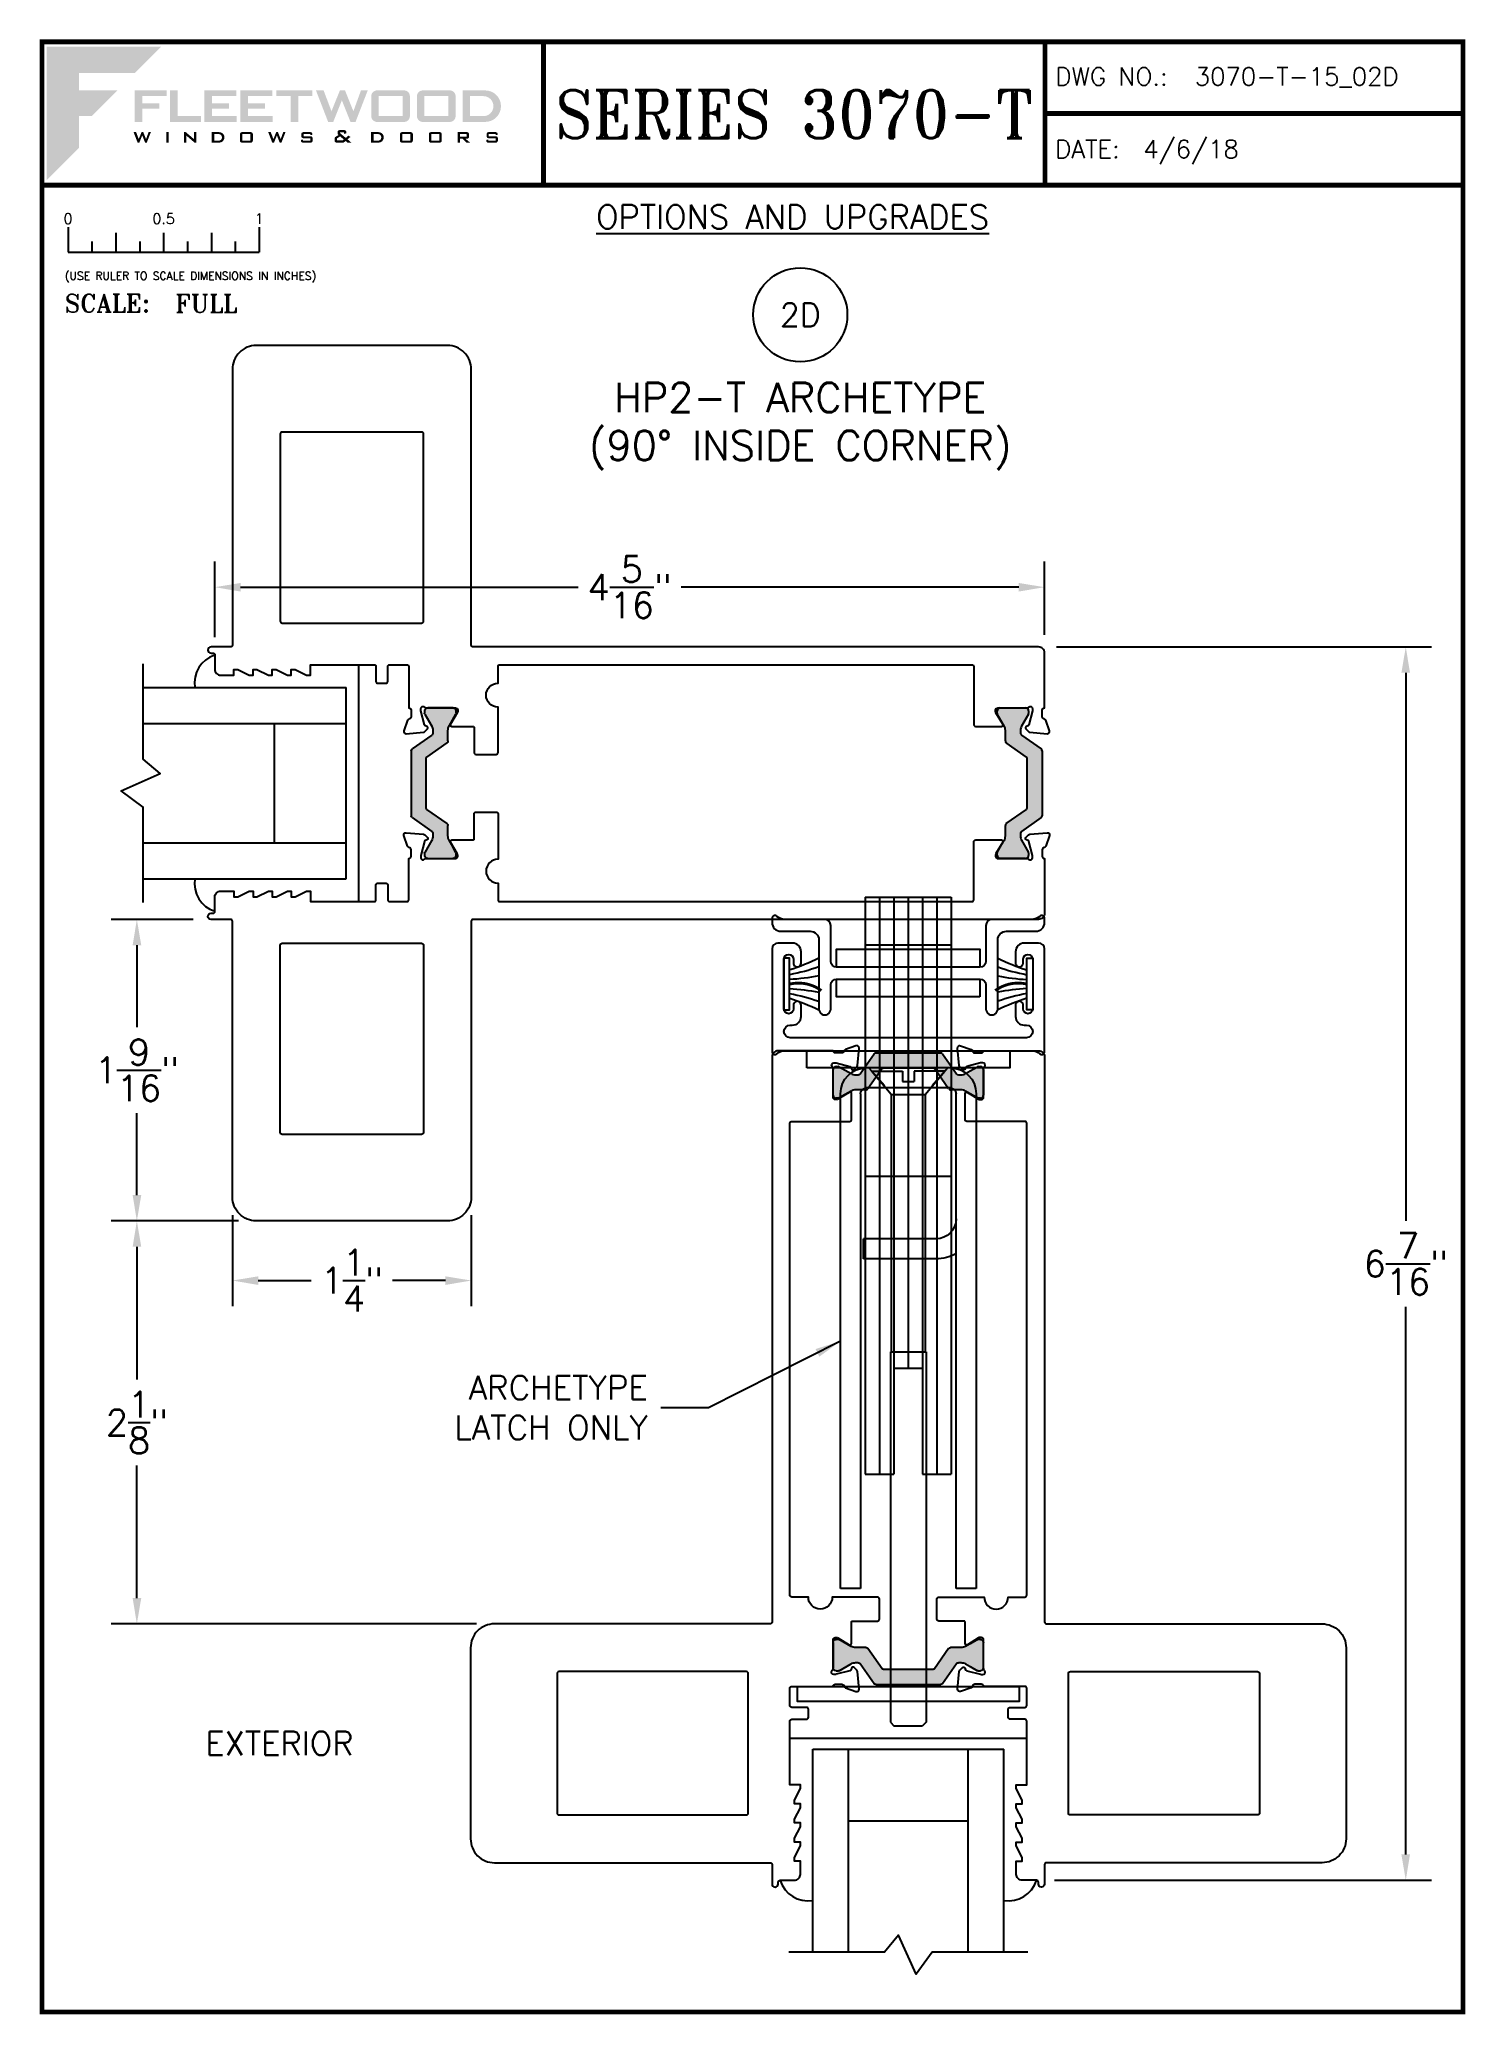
# Paper-space layout 'DETAIL 2D' of a CAD drawing. Extents: x 0.3 to 7.8, y 0.1 to 10.4.
# The model-space entities are those that its viewports show. They can reach past a viewport. Long polylines and large blocks are cut down to what shows.
import ezdxf
from ezdxf.enums import TextEntityAlignment as Align

# ---------------------------------------------------------------- set-up
doc = ezdxf.new("R2010")
doc.units = 0
doc.header["$LTSCALE"] = 0.25
doc.header["$MEASUREMENT"] = 0
doc.layers.get('0').update_dxf_attribs({"linetype": 'CONTINUOUS'})
doc.layers.get('DEFPOINTS').update_dxf_attribs({"color": 1, "linetype": 'CONTINUOUS'})
for name, color, linetype in [('DIM', 7, 'CONTINUOUS'), ('GLASS-VINYL', 7, 'CONTINUOUS'), ('Hardware', 7, 'CONTINUOUS'), ('I-STRUT', 7, 'CONTINUOUS'), ('SEAL', 7, 'CONTINUOUS'), ('SILL-PAN', 7, 'CONTINUOUS'), ('TEXT', 7, 'CONTINUOUS'), ('TRACK', 7, 'CONTINUOUS'), ('VENT', 5, 'CONTINUOUS')]:
    doc.layers.add(name, color=color, linetype=linetype)
doc.layers.add('VP', color=40, linetype='CONTINUOUS', plot=False)
doc.layers.get('VP').off()
doc.styles.add('ROMANS', font='romans')
doc.styles.add('ROMANT', font='romant')
doc.styles.add('SIMPLEX-094', font='simplex.shx', dxfattribs={"height": 0.094})
doc.styles.get("Standard").update_dxf_attribs({"font": 'simplex.shx'})
doc.dimstyles.new('FULL SCALE', dxfattribs={"dimscale": 0.75, "dimtxt": 0.18, "dimasz": 0.18, "dimexe": 0.18, "dimexo": 0.125, "dimgap": 0.09, "dimtad": 0, "dimtih": 1, "dimtoh": 1, "dimdec": 4, "dimzin": 0, "dimdsep": 46, "dimlunit": 4, "dimtxsty": 'Standard', "dimcen": 0.09, "dimadec": 0, "dimazin": 0, "dimtfac": 1, "dimtdec": 4, "dimtofl": 0, "dimtmove": 0, "dimatfit": 3, "dimfxl": 0, "dimtolj": 1, "dimtzin": 0, "dimarcsym": 0})
doc.dimstyles.new('THREE-QUARTER SCALE', dxfattribs={"dimscale": 0.75, "dimtxt": 0.18, "dimasz": 0.18, "dimexe": 0.18, "dimexo": 0.125, "dimgap": 0.09, "dimtad": 0, "dimtih": 1, "dimtoh": 1, "dimdec": 4, "dimlfac": 1.333, "dimzin": 0, "dimdsep": 46, "dimlunit": 5, "dimtxsty": 'Standard', "dimcen": 0.09, "dimadec": 0, "dimazin": 0, "dimtfac": 1, "dimtdec": 4, "dimtofl": 0, "dimtmove": 0, "dimatfit": 3, "dimfxl": 0, "dimtolj": 1, "dimtzin": 0, "dimarcsym": 0})

# ---------------------------------------------------------------- blocks, each defined once
blk = doc.blocks.new('sectball')
blk.add_circle((0, 0), 0.125)
blk.add_attdef('NO', text='', height=0.062).set_placement((0, 0), align=Align.MIDDLE_CENTER)
for tag, p in [('LINE1', (0, -0.2588)), ('LINE2', (0, -0.3864)), ('LINE3', (0, -0.5214))]:
    blk.add_attdef(tag, text='', height=0.078).set_placement(p, align=Align.CENTER)
blk = doc.blocks.new('Fleetwood_Logo_6-10-15')
h = blk.add_hatch(color=154)
h.dxf.hatch_style = 1
h.paths.add_polyline_path([(0.2526, -0.0017), (0.0019, -0.0017), (0.0019, -0.2942), (0.0725, -0.2236), (0.0725, -0.1535), (0.1007, -0.1535), (0.1567, -0.0976), (0.0725, -0.0976), (0.0725, -0.0596), (0.1946, -0.0596)])
h = blk.add_hatch(color=251)
h.dxf.hatch_style = 1
h.paths.add_polyline_path([(0.2487, -0.1256), (0.2112, -0.1256), (0.2112, -0.1102), (0.2647, -0.1102), (0.2647, -0.0976), (0.1946, -0.0976), (0.1946, -0.1667), (0.2112, -0.1667), (0.2112, -0.1377), (0.2487, -0.1377)])
h = blk.add_hatch(color=251)
h.dxf.hatch_style = 1
h.paths.add_polyline_path([(0.2886, -0.0976), (0.272, -0.0976), (0.272, -0.1667), (0.3401, -0.1667), (0.3401, -0.1535), (0.2886, -0.1535)])
h = blk.add_hatch(color=251)
h.dxf.hatch_style = 1
h.paths.add_polyline_path([(0.4175, -0.0976), (0.3474, -0.0976), (0.3474, -0.1667), (0.4185, -0.1667), (0.4185, -0.1534), (0.364, -0.1534), (0.364, -0.1377), (0.4015, -0.1377), (0.4015, -0.1256), (0.364, -0.1256), (0.364, -0.1102), (0.4175, -0.1102)])
h = blk.add_hatch(color=251)
h.dxf.hatch_style = 1
h.paths.add_polyline_path([(0.4965, -0.0976), (0.4264, -0.0976), (0.4264, -0.1667), (0.4975, -0.1667), (0.4975, -0.1534), (0.443, -0.1534), (0.443, -0.1377), (0.4804, -0.1377), (0.4804, -0.1256), (0.443, -0.1256), (0.443, -0.1102), (0.4965, -0.1102)])
h = blk.add_hatch(color=251)
h.dxf.hatch_style = 1
h.paths.add_polyline_path([(0.5842, -0.0976), (0.5054, -0.0976), (0.5054, -0.1102), (0.5365, -0.1102), (0.5365, -0.1667), (0.5531, -0.1667), (0.5531, -0.1102), (0.5842, -0.1102)])
h = blk.add_hatch(color=251)
h.dxf.hatch_style = 1
h.paths.add_polyline_path([(0.6089, -0.0976), (0.5921, -0.0976), (0.6188, -0.1667), (0.63, -0.1667), (0.6489, -0.1192), (0.6679, -0.1667), (0.6789, -0.1667), (0.7056, -0.0976), (0.6908, -0.0976), (0.6742, -0.1433), (0.6558, -0.0976), (0.6446, -0.0976), (0.6261, -0.1433)])
h = blk.add_hatch(color=251)
h.dxf.hatch_style = 1
h.paths.add_polyline_path([(0.7853, -0.0976), (0.726, -0.0976, 0.414214), (0.7133, -0.1102), (0.7133, -0.154, 0.414214), (0.726, -0.1667), (0.7853, -0.1667, 0.414214), (0.798, -0.154), (0.798, -0.1102, 0.414214)])
h.paths.add_polyline_path([(0.7819, -0.1102), (0.7819, -0.154), (0.7294, -0.154), (0.7294, -0.1102)], flags=16)
h = blk.add_hatch(color=251)
h.dxf.hatch_style = 1
h.paths.add_polyline_path([(0.8856, -0.0976), (0.8262, -0.0976, 0.414214), (0.8136, -0.1102), (0.8136, -0.154, 0.414214), (0.8262, -0.1667), (0.8856, -0.1667, 0.414214), (0.8982, -0.154), (0.8982, -0.1102, 0.414214)])
h.paths.add_polyline_path([(0.8822, -0.1102), (0.8822, -0.154), (0.8296, -0.154), (0.8296, -0.1102)], flags=16)
h = blk.add_hatch(color=251)
h.dxf.hatch_style = 1
h.paths.add_polyline_path([(0.9632, -0.0976), (0.914, -0.0976), (0.914, -0.1667), (0.9632, -0.1667, 1)])
h.paths.add_polyline_path([(0.9301, -0.1102), (0.9593, -0.1102, -1), (0.9593, -0.154), (0.9301, -0.154)], flags=16)
h = blk.add_hatch(color=7)
h.dxf.hatch_style = 1
h.paths.add_polyline_path([(0.2301, -0.1891), (0.2251, -0.1891), (0.2196, -0.2043), (0.2134, -0.1891), (0.2097, -0.1891), (0.2035, -0.2043), (0.1978, -0.1891), (0.1922, -0.1891), (0.2011, -0.2121), (0.2048, -0.2121), (0.2112, -0.1963), (0.2175, -0.2121), (0.2212, -0.2121)])
h = blk.add_hatch(color=7)
h.dxf.hatch_style = 1
h.paths.add_polyline_path([(0.2691, -0.1891), (0.2637, -0.1891), (0.2637, -0.2118), (0.2637, -0.2121), (0.2691, -0.2121)])
h = blk.add_hatch(color=7)
h.dxf.hatch_style = 1
h.paths.add_polyline_path([(0.3077, -0.1964), (0.3259, -0.2121), (0.3298, -0.2121), (0.3298, -0.1891), (0.325, -0.1891), (0.325, -0.2047), (0.3067, -0.1891), (0.3029, -0.1891), (0.3029, -0.2121), (0.3077, -0.2121)])
h = blk.add_hatch(color=7)
h.dxf.hatch_style = 1
h.paths.add_polyline_path([(0.3801, -0.1891), (0.3637, -0.1891), (0.3637, -0.2121), (0.3801, -0.2121, 1)])
h.paths.add_polyline_path([(0.3691, -0.2079), (0.3691, -0.1933), (0.3788, -0.1933, -1), (0.3788, -0.2079)], flags=16)
h = blk.add_hatch(color=7)
h.dxf.hatch_style = 1
h.paths.add_polyline_path([(0.4537, -0.2079), (0.4537, -0.1933, 0.414214), (0.4495, -0.1891), (0.4297, -0.1891, 0.414214), (0.4255, -0.1933), (0.4255, -0.2079, 0.414214), (0.4297, -0.2121), (0.4495, -0.2121, 0.414214)])
h.paths.add_polyline_path([(0.4308, -0.2079), (0.4308, -0.1933), (0.4484, -0.1933), (0.4484, -0.2079)], flags=16)
h = blk.add_hatch(color=7)
h.dxf.hatch_style = 1
h.paths.add_polyline_path([(0.5253, -0.1891), (0.5203, -0.1891), (0.5148, -0.2043), (0.5087, -0.1891), (0.5049, -0.1891), (0.4988, -0.2043), (0.493, -0.1891), (0.4874, -0.1891), (0.4963, -0.2121), (0.5001, -0.2121), (0.5064, -0.1963), (0.5127, -0.2121), (0.5164, -0.2121)])
h = blk.add_hatch(color=7)
h.dxf.hatch_style = 1
h.paths.add_polyline_path([(0.5801, -0.1891), (0.5643, -0.1891, 0.414214), (0.56, -0.1933), (0.56, -0.1981, 0.414214), (0.5643, -0.2024), (0.58, -0.2024), (0.58, -0.2078), (0.5637, -0.2078), (0.5637, -0.2052), (0.5591, -0.2062), (0.5591, -0.2078, 0.414214), (0.5634, -0.2121), (0.5805, -0.2121, 0.414214), (0.5848, -0.2078), (0.5848, -0.2024, 0.414214), (0.5805, -0.1982), (0.5648, -0.1982), (0.5648, -0.193), (0.5798, -0.193), (0.5798, -0.1958), (0.5843, -0.1948), (0.5843, -0.1933, 0.414214)])
h = blk.add_hatch(color=7)
h.dxf.hatch_style = 1
h.paths.add_polyline_path([(0.645, -0.1913, -0.222262), (0.6447, -0.1906), (0.6447, -0.1892), (0.6535, -0.1892), (0.6535, -0.193), (0.6587, -0.1918), (0.6587, -0.189, 0.414214), (0.6544, -0.1847), (0.6437, -0.1847, 0.414214), (0.6394, -0.189), (0.6394, -0.1922, 0.222262), (0.6407, -0.1948), (0.6415, -0.1955), (0.6345, -0.1998, 0.260684), (0.6329, -0.2027), (0.6329, -0.2078, 0.414214), (0.6372, -0.2121), (0.6514, -0.2121, 0.17577), (0.6536, -0.2113), (0.657, -0.2085), (0.6614, -0.2121), (0.6699, -0.2121), (0.6613, -0.2049), (0.6676, -0.1997), (0.6637, -0.1964), (0.6574, -0.2017)])
h.paths.add_polyline_path([(0.6532, -0.2052), (0.6509, -0.2072, -0.17577), (0.6502, -0.2074), (0.6382, -0.2074), (0.6382, -0.2033, -0.260684), (0.6387, -0.2025), (0.6451, -0.1985)], flags=16)
h = blk.add_hatch(color=7)
h.dxf.hatch_style = 1
h.paths.add_polyline_path([(0.7294, -0.1891), (0.713, -0.1891), (0.713, -0.2121), (0.7294, -0.2121, 1)])
h.paths.add_polyline_path([(0.7184, -0.2079), (0.7184, -0.1933), (0.7281, -0.1933, -1), (0.7281, -0.2079)], flags=16)
h = blk.add_hatch(color=7)
h.dxf.hatch_style = 1
h.paths.add_polyline_path([(0.8045, -0.2079), (0.8045, -0.1933, 0.414214), (0.8003, -0.1891), (0.7805, -0.1891, 0.414214), (0.7763, -0.1933), (0.7763, -0.2079, 0.414214), (0.7805, -0.2121), (0.8003, -0.2121, 0.414214)])
h.paths.add_polyline_path([(0.7816, -0.2079), (0.7816, -0.1933), (0.7992, -0.1933), (0.7992, -0.2079)], flags=16)
h = blk.add_hatch(color=7)
h.dxf.hatch_style = 1
h.paths.add_polyline_path([(0.8678, -0.2079), (0.8678, -0.1933, 0.414214), (0.8636, -0.1891), (0.8438, -0.1891, 0.414214), (0.8396, -0.1933), (0.8396, -0.2079, 0.414214), (0.8438, -0.2121), (0.8636, -0.2121, 0.414214)])
h.paths.add_polyline_path([(0.8449, -0.2079), (0.8449, -0.1933), (0.8624, -0.1933), (0.8624, -0.2079)], flags=16)
h = blk.add_hatch(color=7)
h.dxf.hatch_style = 1
h.paths.add_polyline_path([(0.9277, -0.1993), (0.9277, -0.1933, 0.414214), (0.9235, -0.1891), (0.9028, -0.1891), (0.9028, -0.2121), (0.9082, -0.2121), (0.9082, -0.2035), (0.9131, -0.2035), (0.9224, -0.2121), (0.9303, -0.2121), (0.9197, -0.2035), (0.9235, -0.2035, 0.414214)])
h.paths.add_polyline_path([(0.9082, -0.1993), (0.9082, -0.1933), (0.9214, -0.1933, -0.414214), (0.9224, -0.1943), (0.9224, -0.1983, -0.414214), (0.9214, -0.1993)], flags=16)
h = blk.add_hatch(color=7)
h.dxf.hatch_style = 1
h.paths.add_polyline_path([(0.9867, -0.1982), (0.971, -0.1982), (0.971, -0.193), (0.9859, -0.193), (0.9859, -0.1958), (0.9905, -0.1948), (0.9905, -0.1933, 0.414214), (0.9863, -0.1891), (0.9705, -0.1891, 0.414214), (0.9662, -0.1933), (0.9662, -0.1981, 0.414214), (0.9705, -0.2024), (0.9862, -0.2024), (0.9862, -0.2078), (0.9699, -0.2078), (0.9699, -0.2052), (0.9653, -0.2062), (0.9653, -0.2078, 0.414214), (0.9696, -0.2121), (0.9867, -0.2121, 0.414214), (0.991, -0.2078), (0.991, -0.2024, 0.414214)])
blk = doc.blocks.new('A-SIZE_P')
at = {"const_width": 0.025}
blk.add_lwpolyline([(0.313, 0.125), (7.751, 0.125), (7.751, 10.437), (0.313, 10.437)], close=True, dxfattribs=at)
for points in [[(2.938, 10.437), (2.938, 9.687)], [(5.563, 10.437), (5.563, 9.687)], [(5.563, 10.062), (7.751, 10.062)], [(0.313, 9.687), (7.751, 9.687)]]:
    blk.add_lwpolyline(points, dxfattribs=at)
at = {"xscale": 2.387023416083395, "yscale": 2.387023416083395, "zscale": 2.387023416083395}
blk.add_blockref('Fleetwood_Logo_6-10-15', (0.334, 10.416), dxfattribs=at)
for s, style, p in [('DWG NO.:', 'SIMPLEX-094', (5.617, 10.209)), ('DATE:', 'SIMPLEX-094', (5.616, 9.829)), ('SCALE:', 'ROMANT', (0.433, 9.022))]:
    blk.add_text(s, height=0.094, dxfattribs=dict(style=style)).set_placement(p)
for tag, p, style in [('DWG_NO', (6.346, 10.209), 'SIMPLEX-094'), ('DATE', (6.077, 9.829), 'SIMPLEX-094'), ('SCALE', (1.011, 9.02), 'ROMANT')]:
    blk.add_attdef(tag, p, '', height=0.094, dxfattribs=dict(style=style))
for tag, height, style, width, p, p2 in [('DWG_NO_F', 0.094, 'SIMPLEX-094', 1.745692, (6.347, 10.209), (7.683, 10.209)), ('PRODUCT', 0.25, 'ROMANT', 1.390728, (3.001, 9.934), (5.5, 9.934))]:
    blk.add_attdef(tag, text='', height=height, dxfattribs=dict(style=style, width=width)).set_placement(p, p2, align=Align.FIT)
blk = doc.blocks.new('Full')
for p, q in [((0.137, -0.219), (0.137, -0.35)), ((0.262, -0.294), (0.262, -0.35)), ((0.387, -0.249), (0.387, -0.35)), ((0.512, -0.294), (0.512, -0.35)), ((0.637, -0.249), (0.637, -0.35)), ((0.762, -0.294), (0.762, -0.35)), ((0.887, -0.249), (0.887, -0.35)), ((1.012, -0.294), (1.012, -0.35)), ((1.137, -0.219), (1.137, -0.35)), ((0.137, -0.35), (1.137, -0.35))]:
    blk.add_line(p, q)
for s, p in [('0', (0.137, -0.219)), ('0.5', (0.637, -0.219)), ('1', (1.137, -0.219))]:
    blk.add_text(s, height=0.055).set_placement(p, align=Align.BOTTOM_CENTER)
at = {"style": 'ROMANS'}
blk.add_text('(USE RULER TO SCALE DIMENSIONS IN INCHES)', height=0.04115, dxfattribs=at).set_placement((0.12, -0.495))
blk = doc.blocks.new('*D35')
at = {"layer": 'DEFPOINTS', "color": 0}
for p in [(5.529, 7.27), (5.518, 0.815), (7.451, 0.815)]:
    blk.add_point(p, dxfattribs=at)
at = {"layer": 'SILL-PAN', "color": 0, "lineweight": -2}
for p, q in [((5.623, 7.27), (7.586, 7.27)), ((7.451, 7.135), (7.451, 4.267)), ((7.451, 0.95), (7.451, 3.817)), ((5.612, 0.815), (7.586, 0.815))]:
    blk.add_line(p, q, dxfattribs=at)
at = {"layer": 'SILL-PAN', "color": 0}
for points in [[(7.428, 7.135), (7.473, 7.135), (7.451, 7.27)], [(7.428, 0.95), (7.473, 0.95), (7.451, 0.815)]]:
    blk.add_solid(points, dxfattribs=at)
at = {"layer": 'SILL-PAN', "color": 0, "insert": (7.451, 4.042), "char_height": 0.135, "attachment_point": 5}
blk.add_mtext('\\A1;6{\\H1.000000x;\\S7/16;}"', dxfattribs=at)
blk = doc.blocks.new('*D36')
at = {"layer": 'DEFPOINTS', "color": 0}
for p in [(0.81, 5.844), (1.198, 5.844), (1.435, 4.266)]:
    blk.add_point(p, dxfattribs=at)
at = {"layer": 'SILL-PAN', "color": 0, "lineweight": -2}
for p, q in [((1.105, 5.844), (0.675, 5.844)), ((0.81, 5.709), (0.81, 5.28)), ((0.81, 4.401), (0.81, 4.83)), ((1.342, 4.266), (0.675, 4.266))]:
    blk.add_line(p, q, dxfattribs=at)
at = {"layer": 'SILL-PAN', "color": 0}
for points in [[(0.788, 5.709), (0.833, 5.709), (0.81, 5.844)], [(0.788, 4.401), (0.833, 4.401), (0.81, 4.266)]]:
    blk.add_solid(points, dxfattribs=at)
at = {"layer": 'SILL-PAN', "color": 0, "insert": (0.81, 5.055), "char_height": 0.135, "attachment_point": 5}
blk.add_mtext('\\A1;1{\\H1.000000x;\\S9/16;}"', dxfattribs=at)
blk = doc.blocks.new('*D37')
at = {"layer": 'DEFPOINTS', "color": 0}
for p in [(1.31, 4.391), (2.56, 4.391), (1.31, 3.954)]:
    blk.add_point(p, dxfattribs=at)
at = {"layer": 'SILL-PAN', "color": 0, "lineweight": -2}
for p, q in [((1.31, 4.297), (1.31, 3.819)), ((2.56, 4.297), (2.56, 3.819)), ((1.445, 3.954), (1.723, 3.954)), ((2.425, 3.954), (2.148, 3.954))]:
    blk.add_line(p, q, dxfattribs=at)
at = {"layer": 'SILL-PAN', "color": 0}
for points in [[(1.445, 3.976), (1.445, 3.931), (1.31, 3.954)], [(2.425, 3.976), (2.425, 3.931), (2.56, 3.954)]]:
    blk.add_solid(points, dxfattribs=at)
at = {"layer": 'SILL-PAN', "color": 0, "insert": (1.935, 3.954), "char_height": 0.135, "attachment_point": 5}
blk.add_mtext('\\A1;1{\\H1.000000x;\\S1/4;}"', dxfattribs=at)
blk = doc.blocks.new('*D116')
at = {"layer": 'DEFPOINTS', "color": 0}
for p in [(5.56, 7.583), (5.56, 7.239), (1.218, 7.228)]:
    blk.add_point(p, dxfattribs=at)
at = {"layer": 'SILL-PAN', "color": 0, "lineweight": -2}
for p, q in [((1.218, 7.322), (1.218, 7.718)), ((5.56, 7.333), (5.56, 7.718)), ((1.353, 7.583), (3.119, 7.583)), ((5.425, 7.583), (3.659, 7.583))]:
    blk.add_line(p, q, dxfattribs=at)
at = {"layer": 'SILL-PAN', "color": 0}
for points in [[(1.353, 7.605), (1.353, 7.56), (1.218, 7.583)], [(5.425, 7.605), (5.425, 7.56), (5.56, 7.583)]]:
    blk.add_solid(points, dxfattribs=at)
at = {"layer": 'SILL-PAN', "color": 0, "insert": (3.389, 7.583), "char_height": 0.135, "attachment_point": 5}
blk.add_mtext('\\A1;4{\\H1.000000x;\\S5/16;}"', dxfattribs=at)
blk = doc.blocks.new('*D150')
at = {"layer": 'DEFPOINTS', "color": 0}
for p in [(0.81, 4.266), (1.435, 4.266), (2.681, 2.157)]:
    blk.add_point(p, dxfattribs=at)
at = {"layer": 'SILL-PAN', "color": 0, "lineweight": -2}
for p, q in [((1.342, 4.266), (0.675, 4.266)), ((0.81, 4.131), (0.81, 3.436)), ((0.81, 2.292), (0.81, 2.986)), ((2.588, 2.157), (0.675, 2.157))]:
    blk.add_line(p, q, dxfattribs=at)
at = {"layer": 'SILL-PAN', "color": 0}
for points in [[(0.788, 4.131), (0.833, 4.131), (0.81, 4.266)], [(0.788, 2.292), (0.833, 2.292), (0.81, 2.157)]]:
    blk.add_solid(points, dxfattribs=at)
at = {"layer": 'SILL-PAN', "color": 0, "insert": (0.81, 3.211), "char_height": 0.135, "attachment_point": 5}
blk.add_mtext('\\A1;2{\\H1x;\\S1/8;}"', dxfattribs=at)
blk = doc.blocks.new('Archetype_Latch_Thermal')
at = {"layer": 'Hardware'}
for p, q in [((2.803, 0.355), (0.213, 0.355)), ((2.803, 0.25), (2.803, 0.355)), ((-0.815, 0.225), (2.204, 0.225)), ((-0.815, 0.225), (-0.815, -0.225)), ((-0.565, -0.225), (-0.565, 0.225)), ((0.183, -0.22), (0.183, 0.22)), ((0.213, 0.25), (2.803, 0.25)), ((0.647, -0.225), (0.647, 0.225)), ((1.078, 0.235), (0.973, 0.235)), ((0.973, -0.145), (0.973, 0.235)), ((1.078, -0.145), (1.078, 0.235)), ((2.204, 0.225), (2.204, 0.075)), ((-0.815, 0.15), (2.204, 0.15)), ((0.096, 0.193), (0.096, 0.03)), ((0.217, 0.089), (0.096, 0.193)), ((-0.815, 0.075), (2.204, 0.075)), ((-0.815, 0), (1.652, 0)), ((0.096, 0.03), (0.149, 0.03)), ((0.149, 0.03), (0.149, -0.03)), ((0.217, 0.089), (1.565, 0.089)), ((0.217, 0.089), (0.217, -0.089)), ((1.565, 0.093), (3.503, 0.093)), ((1.565, 0.093), (1.565, -0.093)), ((1.652, -0.075), (1.652, 0.075)), ((3.503, 0.093), (3.521, 0.075)), ((3.521, 0.075), (3.521, -0.075)), ((-0.815, -0.075), (2.204, -0.075)), ((0.096, -0.192), (0.096, -0.03)), ((0.096, -0.03), (0.149, -0.03)), ((0.217, -0.089), (0.096, -0.192)), ((0.217, -0.089), (1.565, -0.089)), ((1.565, -0.093), (3.503, -0.093)), ((2.204, -0.075), (2.204, -0.225)), ((3.503, -0.093), (3.521, -0.075)), ((-0.815, -0.15), (2.204, -0.15)), ((-0.815, -0.225), (2.204, -0.225)), ((2.803, -0.25), (0.213, -0.25)), ((2.803, -0.355), (2.803, -0.25)), ((0.213, -0.355), (2.803, -0.355))]:
    blk.add_line(p, q, dxfattribs=at)
at = {"layer": 'Hardware', "ltscale": 0.5}
for p, q in [((0.078, 0.206), (0.171, 0.125)), ((0.171, -0.125), (0.078, -0.205))]:
    blk.add_line(p, q, dxfattribs=at)
at = {"layer": 'Hardware', "ltscale": 0.3}
blk.add_line((0.217, 0), (0.852, 0), dxfattribs=at)
at = {"layer": 'Hardware'}
for points in [[(0.078, 0.531), (-0.012, 0.531), (-0.012, -0.531), (0.078, -0.531)], [(3.315, -0.58), (3.395, -0.58), (3.395, 0.58), (3.315, 0.58)]]:
    blk.add_lwpolyline(points, close=True, dxfattribs=at)
for centre, radius, start, end in [((0.213, 0.22), 0.135, 90, 180), ((0.213, 0.22), 0.03, 90, 180), ((0.868, -0.145), 0.105, 270, 360), ((0.868, -0.145), 0.21, 330, 360), ((0.213, -0.22), 0.135, 180, 270), ((0.213, -0.22), 0.03, 180, 270)]:
    blk.add_arc(centre, radius, start, end, dxfattribs=at)
blk = doc.blocks.new('24889_20mmX6mm_Std_I-Strut')
at = {"layer": 'I-STRUT'}
h = blk.add_hatch(color=256, dxfattribs=at)
h.dxf.hatch_style = 1
h.paths.add_polyline_path([(0.252, 0.109, -0.103471), (0.256, 0.112, -0.13774), (0.262, 0.114), (0.276, 0.114, -0.131652), (0.299, 0.108), (0.362, 0.072, 0.131652), (0.366, 0.071), (0.378, 0.071, 0.414214), (0.394, 0.087), (0.394, 0.22, 0.414214), (0.378, 0.236), (0.366, 0.236, 0.131652), (0.362, 0.235), (0.299, 0.199, -0.131652), (0.276, 0.193), (0.221, 0.193, 0.244698), (0.211, 0.188), (0.137, 0.082, -0.244698), (0.131, 0.079), (-0.131, 0.079, -0.244698), (-0.137, 0.082), (-0.211, 0.188, 0.244698), (-0.221, 0.193), (-0.276, 0.193, -0.131652), (-0.299, 0.199), (-0.323, 0.213), (-0.362, 0.235, 0.131652), (-0.366, 0.236), (-0.378, 0.236, 0.414214), (-0.394, 0.22), (-0.394, 0.087, 0.414214), (-0.378, 0.071), (-0.366, 0.071, 0.131652), (-0.362, 0.072), (-0.323, 0.094), (-0.299, 0.108, -0.131652), (-0.276, 0.114), (-0.262, 0.114, -0.244698), (-0.252, 0.109), (-0.179, 0.005, 0.244698), (-0.17, 0), (0.17, 0, 0.244698), (0.179, 0.005)])
for p, q in [((-0.394, 0.087), (-0.394, 0.22)), ((-0.378, 0.236), (-0.366, 0.236)), ((-0.362, 0.235), (-0.323, 0.213)), ((-0.323, 0.213), (-0.299, 0.199)), ((0.299, 0.199), (0.362, 0.235)), ((0.366, 0.236), (0.378, 0.236)), ((0.394, 0.22), (0.394, 0.087)), ((-0.299, 0.108), (-0.323, 0.094)), ((-0.276, 0.193), (-0.221, 0.193)), ((-0.262, 0.114), (-0.276, 0.114)), ((-0.179, 0.005), (-0.252, 0.109)), ((-0.211, 0.188), (-0.137, 0.082)), ((0.137, 0.082), (0.211, 0.188)), ((0.252, 0.109), (0.179, 0.005)), ((0.221, 0.193), (0.276, 0.193)), ((0.276, 0.114), (0.262, 0.114)), ((0.362, 0.072), (0.299, 0.108)), ((-0.366, 0.071), (-0.378, 0.071)), ((-0.323, 0.094), (-0.362, 0.072)), ((0.17, 0), (-0.17, 0)), ((-0.131, 0.079), (0.131, 0.079)), ((0.378, 0.071), (0.366, 0.071))]:
    blk.add_line(p, q, dxfattribs=at)
for centre, radius, start, end in [((-0.378, 0.22), 0.0157, 90, 180), ((-0.366, 0.228), 0.00827, 60, 90), ((0.366, 0.228), 0.00827, 90, 120), ((0.378, 0.22), 0.0157, 360, 90), ((-0.276, 0.24), 0.0472, 240, 270), ((-0.276, 0.067), 0.0472, 90, 120), ((-0.262, 0.102), 0.0118, 35, 90), ((-0.221, 0.181), 0.0118, 35, 90), ((0.221, 0.181), 0.0118, 90, 145), ((0.262, 0.102), 0.0118, 121.3703, 145), ((0.262, 0.102), 0.0118, 90, 121.3703), ((0.276, 0.24), 0.0472, 270, 300), ((0.276, 0.067), 0.0472, 60, 90), ((-0.378, 0.087), 0.0157, 180, 270), ((-0.366, 0.079), 0.00827, 270, 300), ((-0.17, 0.012), 0.0118, 215, 270), ((-0.131, 0.087), 0.00787, 215, 270), ((0.131, 0.087), 0.00787, 270, 325), ((0.17, 0.012), 0.0118, 270, 325), ((0.366, 0.079), 0.00827, 240, 270), ((0.378, 0.087), 0.0157, 270, 360)]:
    blk.add_arc(centre, radius, start, end, dxfattribs=at)
blk = doc.blocks.new('HP2-T-Archetype-Lock-Stile')
for points in [[(4.398, 2.291, -0.414214), (4.523, 2.166), (4.523, 0.723, 0.414214), (4.533, 0.713), (4.635, 0.713, -1), (4.635, 0.681), (4.625, 0.681, 0.414214), (4.615, 0.671), (4.615, 0.596, -0.414214), (4.584, 0.565), (4.515, 0.565), (4.515, 0.595), (4.495, 0.595), (4.435, 0.565), (4.415, 0.565), (4.415, 0.595), (4.395, 0.595), (4.335, 0.565), (4.315, 0.565), (4.315, 0.595), (4.295, 0.595), (4.235, 0.565), (4.215, 0.565), (4.215, 0.595), (4.195, 0.595), (4.135, 0.565), (4.115, 0.565), (4.115, 0.62), (3.782, 0.62, 0.414214), (3.772, 0.61), (3.772, 0.533, -0.414214), (3.762, 0.523), (3.72, 0.523, -0.414214), (3.71, 0.533), (3.71, 0.61, 0.414214), (3.7, 0.62), (3.61, 0.62, 0.414214), (3.6, 0.61), (3.6, 0.394, 0.414214), (3.589, 0.382), (3.589, 0.348, 0.359508), (3.598, 0.336, -0.263725), (3.607, 0.329), (3.627, 0.274), (3.627, 0.274, -0.548619), (3.615, 0.258), (3.523, 0.266, -0.176327), (3.516, 0.27), (3.502, 0.284, -0.57735), (3.505, 0.297), (3.51, 0.298, 0.267949), (3.518, 0.306), (3.537, 0.378, 0.065543), (3.538, 0.381), (3.538, 0.39, 0.6885), (3.517, 0.398, -0.213422), (3.509, 0.394), (3.356, 0.394, 0.414214), (3.345, 0.382), (3.345, 0.374, 0.137872), (3.346, 0.368), (3.382, 0.309, -0.585524), (3.376, 0.297), (3.263, 0.297, 0.414214), (3.258, 0.292), (3.258, 0.161, -0.414214), (3.248, 0.151), (3.143, 0.151, -0.414214), (3.133, 0.161), (3.133, 0.398, 1), (3.133, 0.523), (3.133, 0.61, 0.414214), (3.123, 0.62), (0.653, 0.62, 0.406968), (0.643, 0.61), (0.643, 0.307, -0.414214), (0.633, 0.297), (0.498, 0.297, -0.585524), (0.491, 0.309), (0.527, 0.368, 0.137872), (0.529, 0.374), (0.529, 0.382, 0.414214), (0.517, 0.394), (0.365, 0.394, -0.213422), (0.356, 0.398, 0.6885), (0.336, 0.39), (0.336, 0.381, 0.065543), (0.336, 0.378), (0.356, 0.306, 0.267949), (0.364, 0.298), (0.368, 0.297, -0.57735), (0.372, 0.284), (0.358, 0.27, -0.176327), (0.351, 0.266), (0.259, 0.258, -0.548619), (0.247, 0.274), (0.247, 0.274), (0.267, 0.329, -0.263725), (0.276, 0.336, 0.359508), (0.285, 0.348), (0.285, 0.382, 0.414214), (0.273, 0.394), (0.273, 0.682, -0.414214), (0.305, 0.713), (3.263, 0.713, 0.414214), (3.273, 0.723), (3.273, 2.166, -0.414214), (3.398, 2.291)], [(3.523, 0.848), (3.523, 1.828, -0.414214), (3.533, 1.838), (4.263, 1.838, -0.414214), (4.273, 1.828), (4.273, 0.848, -0.414214), (4.263, 0.838), (3.533, 0.838, -0.414214)], [(4.398, -2.291, 0.414214), (4.523, -2.166), (4.523, -0.723, -0.414214), (4.533, -0.713), (4.635, -0.713, 1), (4.635, -0.681), (4.625, -0.681, -0.414214), (4.615, -0.671), (4.615, -0.596, 0.414214), (4.584, -0.565), (4.515, -0.565), (4.515, -0.595), (4.495, -0.595), (4.435, -0.565), (4.415, -0.565), (4.415, -0.595), (4.395, -0.595), (4.335, -0.565), (4.315, -0.565), (4.315, -0.595), (4.295, -0.595), (4.235, -0.565), (4.215, -0.565), (4.215, -0.595), (4.195, -0.595), (4.135, -0.565), (4.115, -0.565), (4.115, -0.62), (3.782, -0.62, -0.414214), (3.772, -0.61), (3.772, -0.533, 0.414214), (3.762, -0.523), (3.72, -0.523, 0.414214), (3.71, -0.533), (3.71, -0.61, -0.414214), (3.7, -0.62), (3.61, -0.62, -0.414214), (3.6, -0.61), (3.6, -0.394, -0.414214), (3.589, -0.382), (3.589, -0.348, -0.359508), (3.598, -0.336, 0.263725), (3.607, -0.329), (3.627, -0.274), (3.627, -0.274, 0.548619), (3.615, -0.258), (3.523, -0.266, 0.176327), (3.516, -0.27), (3.502, -0.284, 0.57735), (3.505, -0.297), (3.51, -0.298, -0.267949), (3.518, -0.306), (3.537, -0.378, -0.065543), (3.538, -0.381), (3.538, -0.39, -0.6885), (3.517, -0.398, 0.213422), (3.509, -0.394), (3.356, -0.394, -0.414214), (3.345, -0.382), (3.345, -0.374, -0.137872), (3.346, -0.368), (3.382, -0.309, 0.585524), (3.376, -0.297), (3.263, -0.297, -0.414214), (3.258, -0.292), (3.258, -0.16, 0.414214), (3.248, -0.15), (3.143, -0.15, 0.414214), (3.133, -0.16), (3.133, -0.397, -1), (3.133, -0.522), (3.133, -0.61, -0.414214), (3.123, -0.62), (0.653, -0.62, -0.406968), (0.643, -0.61), (0.643, -0.307, 0.414214), (0.633, -0.297), (0.498, -0.297, 0.585524), (0.491, -0.309), (0.527, -0.368, -0.137872), (0.529, -0.374), (0.529, -0.382, -0.414214), (0.517, -0.394), (0.365, -0.394, 0.213422), (0.356, -0.398, -0.6885), (0.336, -0.39), (0.336, -0.381, -0.065543), (0.336, -0.378), (0.356, -0.306, -0.267949), (0.364, -0.298), (0.368, -0.297, 0.57735), (0.372, -0.284), (0.358, -0.27, 0.176327), (0.351, -0.266), (0.259, -0.258, 0.548619), (0.247, -0.274), (0.247, -0.274), (0.267, -0.329, 0.263725), (0.276, -0.336, -0.359508), (0.285, -0.348), (0.285, -0.382, -0.414214), (0.273, -0.394), (0.273, -0.682, 0.414214), (0.305, -0.713), (3.263, -0.713, -0.414214), (3.273, -0.723), (3.273, -2.166, 0.414214), (3.398, -2.291)], [(3.523, -0.848), (3.523, -1.828, 0.414214), (3.533, -1.838), (4.263, -1.838, 0.414214), (4.273, -1.828), (4.273, -0.848, 0.414214), (4.263, -0.838), (3.533, -0.838, 0.414214)]]:
    blk.add_lwpolyline(points, format="xyb", close=True)
blk.add_blockref('Archetype_Latch_Thermal', (0.285, 0))
at = {"layer": 'I-STRUT', "xscale": -1, "rotation": 270}
blk.add_blockref('24889_20mmX6mm_Std_I-Strut', (0.285, 0), dxfattribs=at)
at = {"layer": 'I-STRUT', "rotation": 90.00000000000001}
blk.add_blockref('24889_20mmX6mm_Std_I-Strut', (3.59, 0), dxfattribs=at)
blk = doc.blocks.new('3781-1_HP-T_Archetype_Lock_Stile_Component-1')
for points in [[(-4.125, 1.753, 0.414214), (-4.25, 1.628), (-4.25, 0.185, -0.414214), (-4.26, 0.175), (-4.362, 0.175, 1), (-4.362, 0.143), (-4.352, 0.143, -0.414214), (-4.342, 0.133), (-4.342, 0.058, 0.414214), (-4.311, 0.027), (-4.242, 0.027), (-4.242, 0.057), (-4.222, 0.057), (-4.162, 0.027), (-4.142, 0.027), (-4.142, 0.057), (-4.122, 0.057), (-4.062, 0.027), (-4.042, 0.027), (-4.042, 0.057), (-4.022, 0.057), (-3.962, 0.027), (-3.942, 0.027), (-3.942, 0.057), (-3.922, 0.057), (-3.862, 0.027), (-3.842, 0.027), (-3.842, 0.082), (-3.509, 0.082, -0.414214), (-3.499, 0.072), (-3.499, -0.005, 0.414214), (-3.489, -0.015), (-3.447, -0.015, 0.414214), (-3.437, -0.005), (-3.437, 0.072, -0.414214), (-3.427, 0.082), (-3.337, 0.082, -0.414214), (-3.327, 0.072), (-3.327, -0.144, -0.414214), (-3.315, -0.155), (-3.315, -0.19, -0.359508), (-3.325, -0.202, 0.263725), (-3.334, -0.209), (-3.353, -0.264), (-3.353, -0.264, 0.548619), (-3.341, -0.279), (-3.25, -0.271, 0.176327), (-3.243, -0.268), (-3.229, -0.254, 0.57735), (-3.232, -0.241), (-3.236, -0.24, -0.267949), (-3.245, -0.232), (-3.264, -0.159, -0.065543), (-3.264, -0.156), (-3.264, -0.148, -0.6885), (-3.244, -0.14, 0.213422), (-3.235, -0.144), (-3.083, -0.144, -0.414214), (-3.071, -0.155), (-3.071, -0.164, -0.137872), (-3.073, -0.17), (-3.109, -0.229, 0.585524), (-3.102, -0.241), (-2.99, -0.241, -0.414214), (-2.985, -0.246), (-2.985, -0.377, 0.414214), (-2.975, -0.387), (-2.87, -0.387, 0.414214), (-2.86, -0.377), (-2.86, -0.14, -1), (-2.86, -0.015), (-2.86, 0.072, -0.414214), (-2.85, 0.082), (-0.38, 0.082, -0.406968), (-0.37, 0.072), (-0.37, -0.231, 0.414214), (-0.36, -0.241), (-0.225, -0.241, 0.585524), (-0.218, -0.229), (-0.254, -0.17, -0.137872), (-0.256, -0.164), (-0.256, -0.155, -0.414214), (-0.244, -0.144), (-0.092, -0.144, 0.213422), (-0.083, -0.14, -0.6885), (-0.063, -0.148), (-0.063, -0.156, -0.065543), (-0.063, -0.159), (-0.082, -0.232, -0.267949), (-0.091, -0.24), (-0.095, -0.241, 0.57735), (-0.098, -0.254), (-0.084, -0.268, 0.176327), (-0.077, -0.271), (0.014, -0.279, 0.548619), (0.026, -0.264), (0.026, -0.264), (0.007, -0.209, 0.263725), (-0.002, -0.202, -0.359508), (-0.012, -0.19), (-0.012, -0.155, -0.414214), (0, -0.144), (0, 0.144, 0.414214), (-0.031, 0.175), (-2.99, 0.175, -0.414214), (-3, 0.185), (-3, 1.628, 0.414214), (-3.125, 1.753)], [(-3.25, 0.31), (-3.25, 1.29, 0.414214), (-3.26, 1.3), (-3.99, 1.3, 0.414214), (-4, 1.29), (-4, 0.31, 0.414214), (-3.99, 0.3), (-3.26, 0.3, 0.414214)]]:
    blk.add_lwpolyline(points, format="xyb", close=True)
blk = doc.blocks.new('3781-HP2-T-Archetype_Lock_Stile')
at = {"xscale": -1}
blk.add_blockref('3781-1_HP-T_Archetype_Lock_Stile_Component-1', (0.058, 0.538), dxfattribs=at)
for name, p, rotation in [('24889_20mmX6mm_Std_I-Strut', (0.07, 0), 270), ('3781-1_HP-T_Archetype_Lock_Stile_Component-1', (0.058, -0.538), 180)]:
    blk.add_blockref(name, p, dxfattribs=dict(rotation=rotation))
at = {"xscale": -1, "rotation": 90}
blk.add_blockref('24889_20mmX6mm_Std_I-Strut', (3.373, 0), dxfattribs=at)
blk = doc.blocks.new('*U63')
for centre, radius, start, end in [((-0.303, 1.135), 1.112, 287.4409, 295.9325), ((-0.19, 1.188), 1.16, 280.9256, 288.7507), ((-0.031, 1.124), 1.102, 273.1709, 281.1969), ((-0.031, -1.124), 1.102, 78.8031, 86.8291), ((-0.19, -1.188), 1.16, 71.2493, 79.0744), ((-0.303, -1.135), 1.112, 64.0675, 72.5591)]:
    blk.add_arc(centre, radius, start, end)
at = {"layer": 'SEAL'}
blk.add_lwpolyline([(0, -0.135), (0, 0.135), (0.03, 0.135), (0.03, -0.135)], close=True, dxfattribs=at)
at = {"layer": 'SEAL', "const_width": 0.015}
blk.add_lwpolyline([(0.03, 0, 0.219791), (0.196, 0.034)], format="xyb", dxfattribs=at)
at = {"flags": 9}
for tag, p in [('MANUFACTURER_PART_#', (0, -0.199)), ('FLEETWOOD_PART_#', (-0.001, -0.249))]:
    blk.add_attdef(tag, p, '', height=0.0312, dxfattribs=at)
blk = doc.blocks.new('Yoke Strike Plate')
for points in [[(-0.094, -0.375), (-0.094, 0.375), (0, 0.375), (0, -0.375)], [(0.062, -0.375), (0.062, 0.375), (0.156, 0.375), (0.156, -0.375)]]:
    blk.add_lwpolyline(points, close=True)

msp = doc.modelspace()

# ---------------------------------------------------------------- linework, layer by layer
at = {"color": 5}
msp.add_lwpolyline([(-3.5981, 1.32767), (-3.5981, 1.68867, -0.41421356), (-3.5521, 1.73467), (-3.3991, 1.73467, 0.41421356), (-3.3531, 1.78067), (-3.3531, 1.80167, 0.65093753), (-3.37818, 1.81277, -0.18645156), (-3.41987, 1.79667), (-3.6291, 1.79667, 0.41421356), (-3.6601, 1.76567), (-3.6601, 1.57767, -0.41421356), (-3.6911, 1.54667), (-4.4411, 1.54667, -0.41421356), (-4.4721, 1.57767), (-4.4721, 1.76567, 0.41421356), (-4.5031, 1.79667), (-4.71233, 1.79667, -0.18645156), (-4.75401, 1.81277, 0.65093753), (-4.7791, 1.80167), (-4.7791, 1.78067, 0.41421356), (-4.7331, 1.73467), (-4.5801, 1.73467, -0.41421356), (-4.5341, 1.68867), (-4.5341, 1.32767, 1.00000653), (-4.4721, 1.32767), (-4.4721, 1.45367, -0.41421356), (-4.4411, 1.48467), (-3.6911, 1.48467, -0.41421356), (-3.6601, 1.45367), (-3.6601, 1.32767, 1.00000653)], format="xyb", close=True, dxfattribs=at)
msp.add_lwpolyline([(-4.7171, 1.32817), (-4.7171, 1.58817, -1), (-4.6671, 1.58817), (-4.6671, 1.56817, 1.00000878), (-4.6271, 1.56817), (-4.6271, 1.62717, 0.41421356), (-4.6731, 1.67317), (-4.7481, 1.67317, 0.41421356), (-4.7791, 1.64217), (-4.7791, 1.10417, 0.65093753), (-4.75401, 1.09306, -0.18645156), (-4.71233, 1.10917), (-4.0661, 1.10917), (-3.41987, 1.10917, -0.18645156), (-3.37818, 1.09306, 0.65093753), (-3.3531, 1.10417), (-3.3531, 1.64217, 0.41421356), (-3.3841, 1.67317), (-3.4591, 1.67317, 0.41421356), (-3.5051, 1.62717), (-3.5051, 1.56817, 1.00000878), (-3.4651, 1.56817), (-3.4651, 1.58817, -1), (-3.4151, 1.58817), (-3.4151, 1.32817, -1), (-3.4651, 1.32817), (-3.4651, 1.34817, 1.00000878), (-3.5051, 1.34817), (-3.5051, 1.28917, 0.41421356), (-3.4591, 1.24317), (-3.4481, 1.24317, -1), (-3.4481, 1.17717), (-4.6841, 1.17717, -1), (-4.6841, 1.24317), (-4.6731, 1.24317, 0.41421356), (-4.6271, 1.28917), (-4.6271, 1.34817, 1.00000878), (-4.6671, 1.34817), (-4.6671, 1.32817, -1), (-4.7171, 1.32817)], format="xyb", dxfattribs=at)
at = {"layer": 'GLASS-VINYL'}
for p, q in [((-6.9426, 1.88967), (-6.9426, 3.12967)), ((-8.07137, 3.00967), (-7.0076, 3.00967)), ((-7.0076, 2.00967), (-7.0076, 3.00967)), ((-8.07137, 2.82217), (-7.0076, 2.82217)), ((-7.3826, 2.19717), (-7.3826, 2.82217)), ((-8.07137, 2.19717), (-7.0076, 2.19717)), ((-8.07137, 2.00967), (-7.0076, 2.00967)), ((-4.68149, -2.48846), (-3.44149, -2.48846)), ((-4.5661, -2.54542), (-3.5661, -2.54542)), ((-4.5661, -3.60919), (-4.5661, -2.54542)), ((-4.3786, -3.60919), (-4.3786, -2.54542)), ((-3.7536, -3.60919), (-3.7536, -2.54542)), ((-3.5661, -3.60919), (-3.5661, -2.54542)), ((-4.3786, -2.92042), (-3.7536, -2.92042))]:
    msp.add_line(p, q, dxfattribs=at)
for points in [[(-8.07137, 1.88467), (-8.07137, 2.38467), (-8.1856, 2.46893), (-7.98172, 2.56039), (-8.07137, 2.63467), (-8.07137, 3.13467)], [(-3.4411, -3.60919), (-3.9411, -3.60919), (-4.02536, -3.72343), (-4.11682, -3.51955), (-4.1911, -3.60919), (-4.6911, -3.60919)]]:
    msp.add_lwpolyline(points, dxfattribs=at)
for centre, start, end in [((-7.64953, 3.0342), 107.354231, 189.24028), ((-7.64953, 1.98514), 170.75972, 252.645769), ((-4.59063, -3.18736), 197.354231, 279.24028), ((-3.54157, -3.18736), 260.75972, 342.645769)]:
    msp.add_arc(centre, 0.15276, start, end, dxfattribs=at)

# ---------------------------------------------------------------- block references
at = {"layer": 'SEAL', "xscale": -1, "rotation": 180}
msp.add_blockref('*U63', (-4.7171, 1.45817), dxfattribs=at)
at = {"layer": 'SEAL', "rotation": 180}
msp.add_blockref('*U63', (-3.4151, 1.45817), dxfattribs=at)
at = {"layer": 'TRACK', "rotation": 90}
msp.add_blockref('Yoke Strike Plate', (-4.0661, 1.48467), dxfattribs=at)
at = {"layer": 'VENT', "rotation": 180}
msp.add_blockref('3781-HP2-T-Archetype_Lock_Stile', (-3.29531, 2.50967), dxfattribs=at)
at = {"layer": 'VENT', "xscale": -1, "rotation": 90}
msp.add_blockref('HP2-T-Archetype-Lock-Stile', (-4.0661, 1.38256), dxfattribs=at)

psp = doc.layouts.new('DETAIL 2D')

# ---------------------------------------------------------------- block references
at = {"layer": 'DIM'}
ref = psp.add_blockref('A-SIZE_P', (0, 0), dxfattribs=at)
ref.add_attrib('DATE', '4/6/18', (6.07741, 9.82884), dxfattribs={"layer": '0', "height": 0.094, "style": 'SIMPLEX-094'})
ref.add_attrib('SCALE', 'FULL', (1.01101, 9.02035), dxfattribs={"layer": '0', "height": 0.094, "style": 'ROMANT'})
ref.add_attrib('PRODUCT', 'SERIES 3070-T', dxfattribs={"layer": '0', "height": 0.25, "style": 'ROMANT', "width": 0.807692}).set_placement((3.0005, 9.93352), (5.5005, 9.93352), align=Align.FIT)
ref.add_attrib('DWG_NO', '3070-T-15_02D', (6.34634, 10.20879), dxfattribs={"layer": '0', "height": 0.094, "style": 'SIMPLEX-094'})
psp.add_blockref('Full', (0.313, 9.687), dxfattribs=at)
at = {"layer": 'TEXT', "xscale": 1.96875, "yscale": 1.96875, "zscale": 1.96875}
psp.add_blockref('sectball', (4.282, 9.00857), dxfattribs=at).add_auto_attribs({'NO': '2D', 'LINE1': 'HP2-T ARCHETYPE', 'LINE2': '(90%%D INSIDE CORNER)'})

# ---------------------------------------------------------------- texts
at = {"layer": 'DIM', "insert": (3.48477, 3.28883), "char_height": 0.125, "attachment_point": 6}
psp.add_mtext('\\A1;ARCHETYPE\\PLATCH ONLY', dxfattribs=at)
at = {"layer": 'TEXT'}
psp.add_text('EXTERIOR', height=0.124, dxfattribs=at).set_placement((1.55645, 1.53159), align=Align.MIDDLE_CENTER)
at = {"layer": 'TEXT', "insert": (4.24248, 9.5213), "char_height": 0.124, "width": 3.8516527, "attachment_point": 5}
psp.add_mtext('{\\LOPTIONS AND UPGRADES}', dxfattribs=at)

# ---------------------------------------------------------------- dimensions: what is measured, and where the dimension line sits
at = {"layer": 'SILL-PAN'}
dim = psp.add_linear_dim(base=(5.56045, 7.58259), p1=(1.21845, 7.22809), p2=(5.56045, 7.23884), dimstyle='FULL SCALE', dxfattribs=at)
dim.commit()
dim.dimension.update_dxf_attribs({"geometry": '*D116', "text_midpoint": (3.38945, 7.58259)})
for base, p1, p2, angle, picture, middle in [((7.45095, 0.81459), (5.5292, 7.27009), (5.51845, 0.81459), 90, '*D35', (7.45095, 4.04234)), ((0.81045, 4.26609), (2.68145, 2.15659), (1.43545, 4.26609), 270, '*D150', (0.81045, 3.21134))]:
    dim = psp.add_linear_dim(base=base, p1=p1, p2=p2, angle=angle, dimstyle='FULL SCALE', dxfattribs=at)
    dim.commit()
    dim.dimension.update_dxf_attribs({"geometry": picture, "text_midpoint": middle})
for base, p1, p2, angle, picture, middle in [((0.81045, 5.84409), (1.43545, 4.26609), (1.19845, 5.84409), 270, '*D36', (0.81045, 5.05509)), ((1.31045, 3.95359), (2.56045, 4.39109), (1.31045, 4.39109), 0, '*D37', (1.93545, 3.95359))]:
    dim = psp.add_linear_dim(base=base, p1=p1, p2=p2, angle=angle, dimstyle='FULL SCALE', dxfattribs=at)
    dim.commit()
    dim.dimension.update_dxf_attribs({"geometry": picture, "text_midpoint": middle, "dimtype": 160})

# ---------------------------------------------------------------- leaders
at = {"layer": 'TRACK', "annotation_type": 0, "has_hookline": 1, "hookline_direction": 1, "text_width": 1.16667}
psp.add_leader([(4.49245, 3.63659), (3.80227, 3.28696), (3.55227, 3.28696)], dimstyle='THREE-QUARTER SCALE', override={"dimgap": 0.09, "dimtad": 0}, dxfattribs=at)

# ---------------------------------------------------------------- viewports
at = {"layer": 'VP'}
psp.add_viewport(center=(3.92028, 4.58042), size=(6.60621, 8.707363), view_center_point=(-4.99326, 0.533), view_height=8.707363, dxfattribs=at)

doc.saveas('drawing.dxf')
